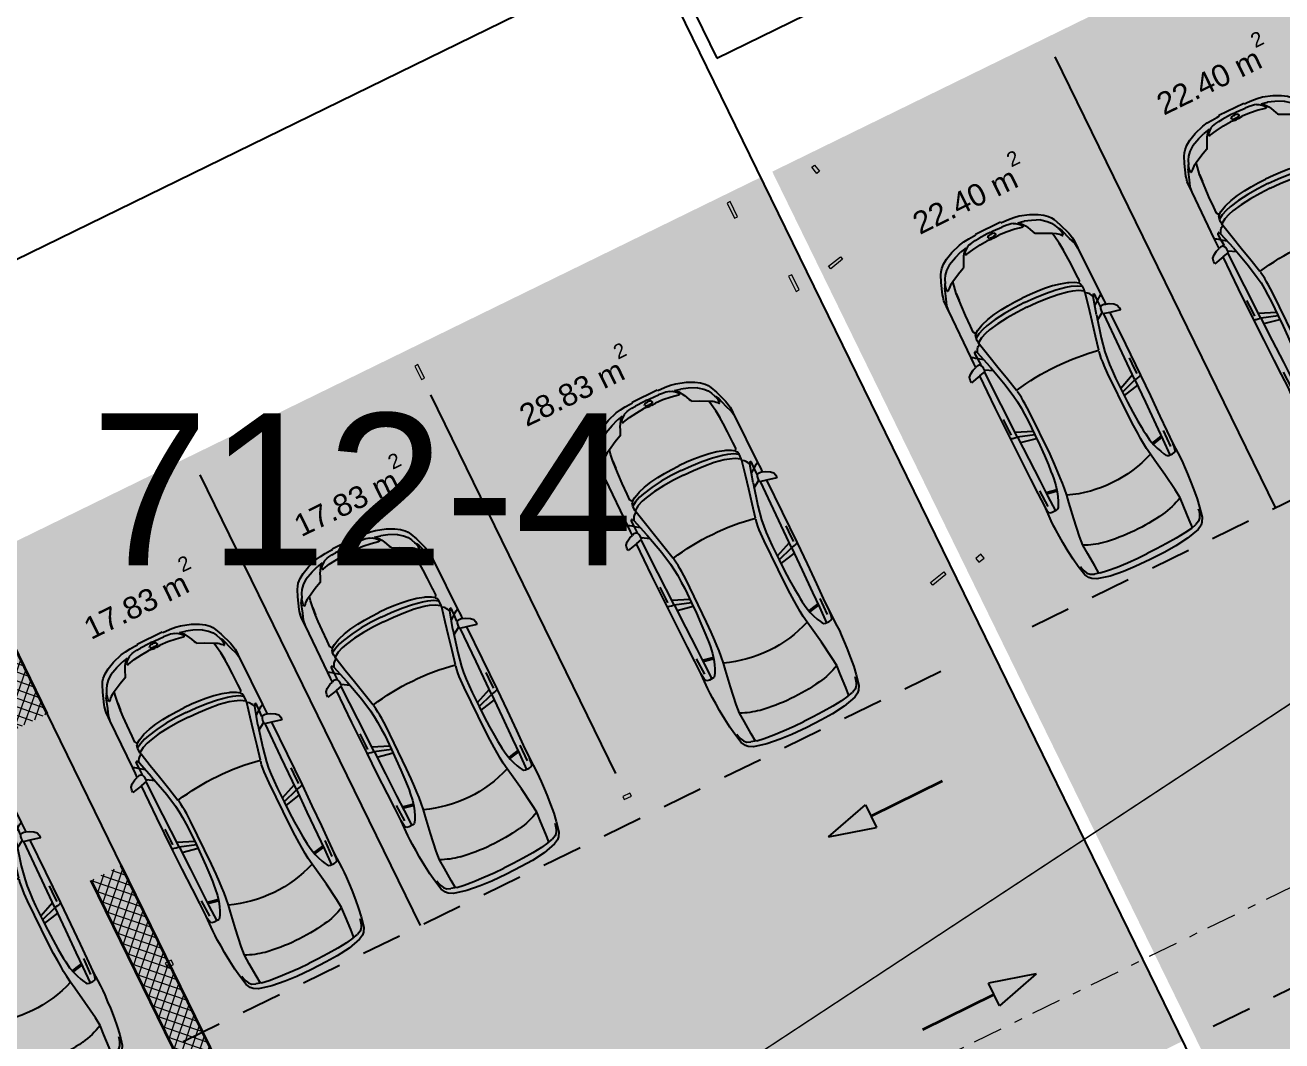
# Model space of a CAD drawing. Header units: metres. Extents: x 7511783 to 7512372, y 4692307 to 4692611.
# Drawn here: x 7511908.67 to 7511923.58, y 4692388.41 to 4692400.46 of the extents above; entities that cross this region are included whole.
import ezdxf

# ---------------------------------------------------------------- set-up
doc = ezdxf.new("R2010")
doc.units = ezdxf.units.M
doc.linetypes.add('Dot & Dashed', pattern=[670.2777624130249, 352.777767181396, -176.388883590699, 0, -141.11111164093])
doc.linetypes.add('Long Dashed', pattern=[793.7499761581423, 476.2499928474427, -317.4999833106997])
for name, color, linetype, lineweight, true_color in [('A - Fill Zone_Pen_No__102', 7, 'Continuous', 0, 0xcccccc), ('A - Fill Zone_Pen_No__156', 7, 'Continuous', 0, 0x54689e), ('A - Fill Zone_Pen_No__176', 7, 'Continuous', 0, 0x93a0c6), ('A -Polyline_Pen_No__48', 7, 'Continuous', 0, 0xa80f02), ('A -Polyline_Pen_No__8', 7, 'Continuous', 0, 0xa80f02), ('Marker - Section_Pen_No__85', 7, 'Continuous', 0, 0x80c2ff)]:
    doc.layers.add(name, color=color, linetype=linetype, lineweight=lineweight, true_color=true_color)
for name, color, linetype, lineweight in [('A - Muret', 7, 'Continuous', 0), ('A - Muret_Pen_No__101', 252, 'Continuous', 0), ('A - Muret_Pen_No__7', 7, 'Continuous', 0), ('A - Pllaka Themel', 7, 'Continuous', 0), ('A - Pllaka Themel_Pen_No__42', 8, 'Continuous', 0), ('A - Shtyllat', 7, 'Continuous', 0), ('A - Shtyllat_Pen_No__1', 7, 'Continuous', 0), ('A -Polyline', 7, 'Continuous', 0), ('A -Polyline_Pen_No__42', 8, 'Continuous', 0), ('A1 - Bodrumi -1', 7, 'Continuous', 0), ('A1 - Bodrumi -1_Pen_No__42', 8, 'Continuous', 0), ('bodrum 1 garazhat projekt', 7, 'Continuous', 0), ('garazhat-netw-amiri - b1', 20, 'Continuous', 0), ('Interior - Furniture _Pen_No__42', 8, 'Continuous', 0), ('Marker - Section', 7, 'Continuous', 0), ('nr parcelat-mungese', 157, 'Continuous', 0), ('vijat rregullim', 1, 'Continuous', 0)]:
    doc.layers.add(name, color=color, linetype=linetype, lineweight=lineweight)
doc.styles.add('GENERATED_STYLE_1', font='arial.ttf')
doc.styles.get("Standard").update_dxf_attribs({"font": 'arial.ttf'})
pattern_1 = [(44.99999999999999, (0, 0), (-68.94290863686237, 68.94290863686243), []), (135.0000000000002, (0, 0), (68.94290863686219, 68.94290863686261), [])]

# ---------------------------------------------------------------- blocks, each defined once
blk = doc.blocks.new('Slab_2', base_point=(27550, -20500.83535421408))
at = {"layer": 'A - Pllaka Themel_Pen_No__42', "color": 8, "linetype": 'Continuous', "lineweight": 25, "flags": 128}
blk.add_lwpolyline([(27550, -20500.83535421408), (52100, -20500.83535421408), (52100, 1500), (27550, 1500)], close=True, dxfattribs=at)
blk = doc.blocks.new('Slab_3', base_point=(4149.921746233385, -24950.38363985771))
at = {"layer": 'A1 - Bodrumi -1_Pen_No__42', "color": 8, "linetype": 'Continuous', "lineweight": 25, "flags": 128}
blk.add_lwpolyline([(4149.921746233385, -24950.38363985771), (27399.97811508918, -24950.70291485785), (27400.03921614596, -20501.23767778769), (4149.982847290156, -20500.91840278755)], close=True, dxfattribs=at)
blk = doc.blocks.new('Wall_27', base_point=(52100, -19000.83534970144))
at = {"layer": 'A - Muret_Pen_No__101', "linetype": 'Continuous', "lineweight": 13}
h = blk.add_hatch(dxfattribs=at)
h.set_pattern_fill('CONCRETE_BLOCK', color=252, style=0, pattern_type=2)
h.set_pattern_definition(pattern_1)
h.paths.add_polyline_path([(52099.99996847017, -2199.999996920194), (51700, -2199.999996920194), (51700, -4200.000089623234), (52099.99996847017, -4200.000089623234)])
h = blk.add_hatch(dxfattribs=at)
h.set_pattern_fill('CONCRETE_BLOCK', color=252, style=0, pattern_type=2)
h.set_pattern_definition(pattern_1)
h.paths.add_polyline_path([(51699.99998863975, -6199.999931974078), (51699.99998863975, -11400.83970832889), (52099.99999132484, -11400.83970832889), (52099.99999132484, -6199.999931974078)])
h = blk.add_hatch(dxfattribs=at)
h.set_pattern_fill('CONCRETE_BLOCK', color=252, style=0, pattern_type=2)
h.set_pattern_definition(pattern_1)
h.paths.add_polyline_path([(51699.99998863975, -16800.83532156015), (52099.99999132484, -16800.83532156015), (52099.99999132484, -13400.83972175432), (51699.99998863975, -13400.83972175432)])
at = {"layer": 'A - Muret_Pen_No__7', "color": 7, "linetype": 'Continuous', "lineweight": 35, "flags": 128}
for points in [[(51700, -2199.999924136741), (51700, -4199.999896478693)], [(52100, -4200.000097078472), (52100, -2199.999996920194)], [(51700, -6199.999868820642), (51700, -11400.83975770813)], [(52100, -11400.83955588342), (52100, -6199.999914101971)], [(51700, -13400.83973005007), (51700, -16800.83546394814)], [(52100, -16800.83535278125), (52100, -13400.8396560417)]]:
    blk.add_lwpolyline(points, dxfattribs=at)
blk = doc.blocks.new('Column_43', base_point=(4745.000000000002, 13829.91603487401))
at = {"layer": 'A - Shtyllat_Pen_No__1', "color": 7, "linetype": 'Continuous', "lineweight": 13, "flags": 128}
blk.add_lwpolyline([(4705.000000000002, 13859.91603487401), (4705.000000000002, 13799.91603487401), (4785.000000000002, 13799.91603487401), (4785.000000000002, 13859.91603487401)], close=True, dxfattribs=at)
blk = doc.blocks.new('Column_45', base_point=(5190.000000000002, 14870))
at = {"layer": 'A - Shtyllat_Pen_No__1', "color": 7, "linetype": 'Continuous', "lineweight": 13, "flags": 128}
blk.add_lwpolyline([(5170.000000000002, 14780), (5210.000000000002, 14780), (5210.000000000002, 14960), (5170.000000000002, 14960)], close=True, dxfattribs=at)
blk = doc.blocks.new('Column_46', base_point=(5162.500000000002, 14980))
at = {"layer": 'A - Shtyllat_Pen_No__1', "color": 7, "linetype": 'Continuous', "lineweight": 13, "flags": 128}
blk.add_lwpolyline([(5115.000000000001, 15000), (5115.000000000001, 14960), (5210.000000000002, 14960), (5210.000000000002, 15000)], close=True, dxfattribs=at)
blk = doc.blocks.new('Column_49', base_point=(5190.000000000002, 13759.91603487401))
at = {"layer": 'A - Shtyllat_Pen_No__1', "color": 7, "linetype": 'Continuous', "lineweight": 13, "flags": 128}
blk.add_lwpolyline([(5170.000000000002, 13659.91603487401), (5210.000000000002, 13659.91603487401), (5210.000000000002, 13859.91603487401), (5170.000000000002, 13859.91603487401)], close=True, dxfattribs=at)
blk = doc.blocks.new('Column_50', base_point=(5190.000000000002, 14480))
at = {"layer": 'A - Shtyllat_Pen_No__1', "color": 7, "linetype": 'Continuous', "lineweight": 13, "flags": 128}
blk.add_lwpolyline([(5170.000000000002, 14380), (5210.000000000002, 14380), (5210.000000000002, 14580), (5170.000000000002, 14580)], close=True, dxfattribs=at)
blk = doc.blocks.new('Column_54', base_point=(5953.471146058903, 11758.79922650991))
at = {"layer": 'A - Shtyllat_Pen_No__1', "color": 7, "linetype": 'Continuous', "lineweight": 13, "flags": 128}
blk.add_lwpolyline([(6046.666082927111, 11800.20820792857), (6055.423772944425, 11761.17869517782), (5860.276209190696, 11717.39024509125), (5851.518519173382, 11756.419757842)], close=True, dxfattribs=at)
blk = doc.blocks.new('Column_55', base_point=(7451.228697868777, 12094.87558092435))
at = {"layer": 'A - Shtyllat_Pen_No__1', "color": 7, "linetype": 'Continuous', "lineweight": 13, "flags": 128}
blk.add_lwpolyline([(7534.666256549298, 12134.09513983868), (7543.423946566612, 12095.06562708793), (7367.791139188256, 12055.65602201002), (7359.033449170941, 12094.68553476077)], close=True, dxfattribs=at)
blk = doc.blocks.new('Column_56', base_point=(7504.751743278361, 12176.06384122153))
at = {"layer": 'A - Shtyllat_Pen_No__1', "color": 7, "linetype": 'Continuous', "lineweight": 13, "flags": 128}
blk.add_lwpolyline([(7474.837230007426, 12218.03254260438), (7513.866742758172, 12226.7902326217), (7534.666256549295, 12134.09513983868), (7495.636743798549, 12125.33744982136)], close=True, dxfattribs=at)
blk = doc.blocks.new('Column_57', base_point=(6848.605153170782, 12405.47156186362))
at = {"layer": 'A - Shtyllat_Pen_No__1', "color": 7, "linetype": 'Continuous', "lineweight": 13, "flags": 128}
blk.add_lwpolyline([(6894.202933434513, 12384.95711731788), (6881.06639840854, 12443.501386444), (6803.007372907049, 12425.98600640936), (6816.143907933022, 12367.44173728325)], close=True, dxfattribs=at)
blk = doc.blocks.new('Car 05 22')
at = {"layer": 'Interior - Furniture _Pen_No__42', "color": 8, "linetype": 'Continuous', "lineweight": 25}
for p, q in [((1961.117547741, 983.2211582230001), (1928.938242309, 983.2211582230001)), ((1928.938242309, 983.2211582230001), (1957.843908175, 858.0544967500001)), ((1996.903176747, 974.9060932166), (1961.117547741, 983.2211582230001)), ((2026.89661068, 945.007687052), (1996.903176747, 974.9060932166)), ((2054.5732194, 897.577022836), (2026.89661068, 945.007687052)), ((2067.91700908, 857.6794056350002), (2054.5732194, 897.577022836)), ((-757.6903274910002, 747.022066986), (-784.8200333720001, 721.8124613509999)), ((-706.3378894982, 775.7872218095), (-757.6903274910002, 747.022066986)), ((-585.227090103, 801.027979058), (-706.3378894982, 775.7872218095)), ((-664.8727541800001, 760.961322365), (-701.0941271610001, 743.2591195180001)), ((-626.571782751, 772.4860242179999), (-664.8727541800001, 760.961322365)), ((-594.8871138119998, 778.489558035), (-626.571782751, 772.4860242179999)), ((-483.1389679684001, 817.2581826864), (-585.227090103, 801.027979058)), ((-372.3345973750002, 830.2299334650002), (-483.1389679684001, 817.2581826864)), ((-251.752794228, 841.0437339470001), (-372.3345973750002, 830.2299334650002)), ((-168.2198443133, 844.6061713611999), (-251.752794228, 841.0437339470001)), ((-78.35772569479998, 850.6357850930001), (-168.2198443133, 844.6061713611999)), ((-24.036324899, 852.2918850640001), (-78.35772569479998, 850.6357850930001)), ((40.3182760438, 852.333685063), (-24.036324899, 852.2918850640001)), ((230.8030912739, 845.5192631063), (40.3182760438, 852.333685063)), ((124.560977278, 791.396786131), (129.0398444, 820.468777931)), ((125.693926866, 743.8968737240001), (124.560977278, 791.396786131)), ((327.3887276080001, 761.9208956260001), (125.394377448, 756.455747737)), ((129.0398444, 820.468777931), (138.8862428820001, 832.3883788069999)), ((138.8862428820001, 832.3883788069999), (165.168377873, 840.2758852750001)), ((165.168377873, 840.2758852750001), (194.733578306, 844.324685204)), ((194.733578306, 844.324685204), (230.803091274, 845.519263106)), ((210.873013229, 809.231738788), (418.0703055720001, 816.1926024380002)), ((400.0158099590001, 847.5968063790001), (230.8030912739, 845.5192631063)), ((521.950780327, 764.672895972), (327.3887276080001, 761.9208956260001)), ((355.2943663540001, 762.315609428), (339.1227247570001, 683.1192857359999)), ((373.4006373970001, 762.571715197), (357.2289958010001, 683.375391506)), ((590.7241636140001, 851.6786068920002), (400.0158099590001, 847.5968063790001)), ((813.6270094460001, 769.327996556), (521.950780327, 764.672895972)), ((856.5325990199999, 856.1697074550001), (590.7241636140001, 851.6786068920002)), ((1108.59023357, 773.98329714), (813.6270094460001, 769.327996556)), ((1129.8609284, 858.5331077519999), (856.5325990199999, 856.1697074550001)), ((1036.25651944, 772.8416796290002), (996.5002997029999, 578.7916468290002)), ((1041.96657906, 578.0240872360001), (1107.56627095, 773.967136299)), ((1173.32542975, 774.8950612010001), (1090.33970038, 577.8925306800002)), ((1115.14443198, 808.9482015290001), (1108.59023357, 773.98329714)), ((1108.59023357, 773.98329714), (1537.61805657, 780.0259473990001)), ((1119.51383092, 833.267204581), (1115.14443198, 808.9482015290001)), ((1120.16623076, 836.3248049650001), (1119.51383092, 833.267204581)), ((1120.69723063, 838.160005195), (1120.16623076, 836.3248049650001)), ((1129.8609284, 858.5331077519999), (1120.69723063, 838.160005195)), ((1536.1071561, 860.3802508980001), (1129.8609284, 858.5331077519999)), ((1162.63563846, 830.4777734580001), (1220.13025657, 829.0713745190002)), ((1220.13025657, 829.0713745190002), (1369.65750367, 831.4890726950001)), ((1957.843908175, 858.0544967500001), (1536.1071561, 860.3802508980001)), ((1537.61805657, 780.0256115210001), (1974.99295641, 786.0764425990001)), ((1939.15395607, 686.22492547), (1995.917261, 777.427813481)), ((1957.84390817, 858.0544967500001), (1977.22141076, 777.427813481)), ((1977.22141076, 777.427813481), (2019.59119012, 777.427813481)), ((2000.39650233, 701.5917706940002), (2213.53100788, 762.9814866290001)), ((2019.59119012, 777.427813481), (2044.48611622, 783.069509224)), ((2044.48611622, 783.069509224), (2063.35562216, 792.2740022800001)), ((2063.35562216, 792.2740022800001), (2070.42572439, 799.8521965630001)), ((2068.68333559, 787.696981005), (2065.39356605, 794.4584027669999)), ((2119.91703998, 857.4374531180001), (2067.91700908, 857.6794056350002)), ((2075.28112592, 835.6608695470001), (2067.91700908, 857.6794056350002)), ((2068.68333559, 787.696981005), (2148.02030692, 790.4828861469999)), ((2070.42572439, 799.8521965630001), (2075.2191259, 809.398389361)), ((2075.2191259, 809.398389361), (2075.28112592, 835.6608695470001)), ((2106.51930118, 732.1586113790001), (2148.02030692, 790.4828861469999)), ((2193.165590015, 856.4504063259001), (2119.91703998, 857.4374531180001)), ((2148.02030692, 790.4828861469999), (2166.81146925, 813.8145374840001)), ((2148.02030692, 790.4828861469999), (2205.61920777, 792.204186117)), ((2166.81146925, 813.8145374840001), (2182.27381684, 834.0818412380002)), ((2182.27381684, 834.0818412380002), (2193.16559002, 856.4504063260001)), ((2808.01466132, 852.5547640039999), (2193.165590015, 856.4504063259001)), ((2205.61920777, 792.204186117), (2227.21980808, 791.0038861380001)), ((2226.59190807, 769.8777067159999), (2213.53100788, 762.9814866290001)), ((2213.53100788, 762.9814866290001), (2238.34670825, 752.240186817)), ((2234.36910819, 773.9630864369999), (2226.59190807, 769.8828865080001)), ((2227.21980808, 791.0038861380001), (2232.61990816, 790.0299861550001)), ((2232.61990816, 790.0299861550001), (2237.93539134, 787.287122525)), ((2238.46067648, 776.864360243), (2234.36910819, 773.9630864369999)), ((2240.81890828, 784.0391862600001), (2237.93539134, 787.287122525)), ((2238.34670825, 752.240186817), (2258.53170854, 739.7174870370001)), ((2238.46067648, 776.864360243), (2240.85090828, 780.520986322)), ((2240.85090828, 780.520986322), (2240.81890828, 784.0391862600001)), ((2855.7113639, 852.6327640009999), (2808.01466132, 852.5547640039999)), ((2808.01466132, 852.5547640039999), (2876.86636504, 843.3172643940001)), ((2891.44016583, 852.528764005), (2855.7113639, 852.6327640009999)), ((2876.86636504, 843.3172643940001), (2954.16376923, 813.731165643)), ((2922.51356751, 852.0343640259999), (2891.44016583, 852.528764005)), ((2904.11849592, 832.8863289209999), (2905.06820589, 832.837990116)), ((2945.17226874, 849.4061641369999), (2922.51356751, 852.0343640259999)), ((2989.61447115, 839.6482645490003), (2945.17226874, 849.4061641369999)), ((2954.16376923, 813.731165643), (3075.78877375, 774.6896785450001)), ((3013.55027244, 833.064864827), (2989.61447115, 839.6482645490003)), ((3154.26138006, 782.5577669589999), (3013.55027244, 833.064864827)), ((3022.47491973, 758.305686711), (3023.66221975, 762.4851866380001)), ((3024.49924208, 753.7186598590001), (3022.47491973, 758.305686711)), ((3023.66221975, 762.4851866380001), (3034.64521991, 765.0503865930001)), ((3037.91041996, 743.452886971), (3024.49924208, 753.7186598590001)), ((3034.64521991, 765.0503865930001), (3046.93432009, 763.817386614)), ((3046.93432009, 763.817386614), (3060.9451203, 762.9292866300001)), ((3060.9451203, 762.9292866300001), (3089.85712072, 757.3861867269999)), ((3100.48402088, 763.1120866269999), (3075.78877375, 774.6896785450001)), ((3089.85712072, 757.3861867269999), (3108.43932099, 751.4304868319999)), ((3114.13862108, 753.311186799), (3100.48402088, 763.1120866269999)), ((3108.43932099, 751.4304868319999), (3122.8656212, 746.435986919)), ((3122.8656212, 746.435986919), (3114.13862108, 753.311186799)), ((3170.0706946, 726.5554905960001), (3122.8656212, 746.435986919)), ((3235.883818752, 747.6101556219), (3154.26138006, 782.5577669589999)), ((3269.07948628, 728.3294692490001), (3235.883818752, 747.6101556219)), ((-815.0478655078001, 667.7598955197003), (-855.0523550635, 511.0116477078998)), ((-784.8200333720001, 721.8124613509999), (-815.0478655078001, 667.7598955197003)), ((-768.27197925, 602.2788720830002), (-782.764796709, 510.0106247469999)), ((-768.27197925, 602.2788720830002), (-750.5770825730001, 669.7773949330001)), ((-764.3441764490001, 617.261773195), (-665.7281459970001, 623.9546285630003)), ((-729.425104913, 716.3992494200002), (-750.5770825730001, 669.7773949330001)), ((-701.0941271610001, 743.2591195180001), (-729.425104913, 716.3992494200002)), ((-665.7281459970001, 623.9546285630003), (-500.877431885, 634.180288886)), ((-500.877431885, 634.180288886), (-383.0238853850001, 641.9613403830001)), ((-383.0238853850001, 641.9613403830001), (-274.2208861730001, 631.3184000780001)), ((-274.2208861730001, 631.3184000780001), (-56.40485420300001, 600.536895199)), ((-56.40485420300001, 600.536895199), (145.941775497, 566.5900898169999)), ((132.4291391170001, 722.8048827370001), (125.693926866, 743.8968737240001)), ((146.670770152, 710.6062742990001), (132.4291391170001, 722.8048827370001)), ((171.252864179, 696.6287725440002), (146.670770152, 710.6062742990001)), ((212.566754139, 676.5412700230003), (171.252864179, 696.6287725440002)), ((266.3151410770001, 654.566867265), (212.566754139, 676.5412700230003)), ((319.490328155, 636.426864989), (266.3151410770001, 654.566867265)), ((392.7088835140001, 617.8124267930001), (319.490328155, 636.426864989)), ((339.1227247570001, 683.1192857359999), (329.5580559370001, 633.867334886)), ((357.2289958010001, 683.375391506), (346.76505809, 629.492778784)), ((474.8166917820001, 607.105387857), (392.7088835140001, 617.8124267930001)), ((521.3449804749999, 601.6186871690002), (474.8166917820001, 607.105387857)), ((569.993568652, 596.838186569), (521.3449804749999, 601.6186871690002)), ((652.59274858, 590.9845858339999), (569.993568652, 596.838186569)), ((1562.00595611, 600.5964783840001), (1483.8761315, 590.1361862749999)), ((1730.35620914, 633.8338533080002), (1562.00595611, 600.5964783840001)), ((2000.39650233, 701.5917706940002), (1730.35620914, 633.8338533080002)), ((1779.61280153, 581.7538898049999), (1952.84760406, 621.338789111)), ((1952.84760406, 621.338789111), (2122.04550654, 659.9572884350001)), ((2122.04550654, 659.9572884350001), (2293.79610906, 697.650987774)), ((2258.53170854, 739.7174870370001), (2269.0398087, 731.086787188)), ((2269.0398087, 731.086787188), (2278.83550884, 721.9650873480001)), ((2278.83550884, 721.9650873480001), (2293.79610906, 697.650987774)), ((2293.79610906, 697.650987774), (2317.1870094, 700.7385877199999)), ((2293.79610906, 697.6386630720001), (2293.79610906, 697.650987774)), ((2317.1870094, 700.7385877199999), (2345.74280982, 702.7498876850002)), ((2355.13419975, 639.912801441), (2317.1870094, 700.7385877199999)), ((2345.74280982, 702.7498876850002), (2378.92931031, 702.0184876970001)), ((2379.77420337, 575.387091212), (2355.13301598, 639.9159014410001)), ((2410.10490185, 649.1086815510001), (2378.92931031, 702.0184876970001)), ((2378.92931031, 702.0184876970001), (2410.57231077, 694.202887834)), ((2436.02871163, 583.2244924540001), (2410.10490185, 649.1086815510001)), ((2410.57231077, 694.202887834), (2410.58631694, 694.1782473540002)), ((2428.73881104, 681.706188053), (2410.57231077, 694.202887834)), ((2428.73881104, 681.706188053), (2457.25830016, 700.0355353230001)), ((2428.77597173, 681.7007453250001), (2428.73881104, 681.706188053)), ((2428.77597173, 681.7007453250001), (2456.66545813, 639.8418234830003)), ((2456.66545813, 639.8418234830003), (2487.23639187, 574.2621729599999)), ((2457.25830016, 700.0355353230001), (2535.4819126, 697.9905877680001)), ((2535.4226126, 697.9916562040003), (2673.21491462, 695.5089878119999)), ((2535.46586986, 697.9894090810001), (2535.4819126, 697.988971943)), ((2673.21491462, 695.5089878119999), (2787.200816290001, 691.4809878819999)), ((2787.200816290001, 691.4809878819999), (2868.41581748, 687.223087957)), ((2868.39588233, 687.2248867100001), (2959.72331881, 678.984388101)), ((2959.72331881, 678.984388101), (2868.41581748, 687.1969879569999)), ((2959.72331881, 678.984388101), (3047.2313201, 666.2002883250001)), ((3050.61522015, 730.6688871950001), (3037.91041996, 743.452886971)), ((3047.20992906, 666.2041971140002), (3100.00912087, 656.556188494)), ((3064.50712035, 714.6457874760001), (3050.61522015, 730.6688871950001)), ((3076.97452053, 697.807687771), (3064.50712035, 714.6457874760001)), ((3100.00912087, 656.556188494), (3076.97452053, 697.807687771)), ((3152.92075342, 553.873393456), (3100.00912087, 656.556188494)), ((3211.69204952, 701.0151137130001), (3170.0706946, 726.5554905960001)), ((3254.25934432, 663.1775183300001), (3211.69204952, 701.0151137130001)), ((3301.86726379, 602.8090087200001), (3254.25934432, 663.1775183300001)), ((3298.56678787, 705.6390702070001), (3269.07948628, 728.3294692490001)), ((3337.33388997, 663.380671991), (3298.56678787, 705.6390702070001)), ((3301.86726379, 602.8090087200001), (3346.01551313, 501.42179807)), ((3374.49419199, 603.583974516), (3337.33388997, 663.380671991)), ((3418.40079436, 512.743978351), (3374.49419199, 603.583974516)), ((-855.0523550635, 511.0116477078998), (-874.6778528530002, 344.9579771100001)), ((-782.7621654889999, 510.0273763590001), (-794.5333543099999, 390.6265818930001)), ((145.941775497, 566.5900898169999), (233.261172115, 552.312592089)), ((233.261172115, 552.312592089), (315.3092800730001, 541.359190513)), ((315.2936019620001, 541.3606176840001), (384.2945810830001, 535.0794906230002)), ((384.2815104790001, 535.0803623180001), (454.174320738, 530.4191213629999)), ((454.170282107, 530.4193907049998), (526.242583163, 526.2868907769998)), ((526.2331313149999, 526.287307384), (627.7018846490002, 521.814890855)), ((627.6985462070002, 521.8149872519999), (756.75876515, 518.0884218199999)), ((772.8388193580001, 584.9903850819999), (652.59274858, 590.9845858339999)), ((756.75876515, 518.0884218199999), (1322.62824821, 518.052230308)), ((907.266686691, 580.298084493), (772.8388193580001, 584.9903850819999)), ((1041.96657906, 578.0240872360001), (907.266686691, 580.298084493)), ((1227.79815085, 577.518695794), (1041.96657906, 578.0240872360001)), ((1316.09897866, 580.475793563), (1227.79815085, 577.518695794)), ((1403.02450604, 584.4121905939999), (1316.09897866, 580.475793563)), ((1322.62824821, 518.052230308), (1420.49779626, 521.6528908580001)), ((1483.8761315, 590.1361862749999), (1403.02450604, 584.4121905939999)), ((1420.49066257, 521.652523245), (1466.64156934, 524.030772681)), ((1466.62639694, 524.029990817), (1510.87647584, 527.594696836)), ((1510.85529759, 527.5929907539999), (1554.25309822, 533.0576906580002)), ((1554.25309822, 533.0576906580002), (1596.82961355, 540.969674969)), ((1597.28918852, 541.1774857889999), (1596.65116701, 540.8889849259999)), ((1610.72419049, 544.0665862469999), (1779.61280153, 581.7538898049999)), ((2397.33410595, 514.2584815219999), (2379.77250853, 575.3929912130001)), ((2419.31580918, 395.73626267), (2397.33316008, 514.2635815229999)), ((2453.63941421, 521.616582688), (2436.02871163, 583.2244924540001)), ((2477.61661773, 401.0764635800001), (2453.63941421, 521.616582688)), ((2487.23639187, 574.2621729599999), (2491.79934275, 562.0052962960002)), ((2491.79994982, 562.0052962960002), (2517.90263133, 477.034766618)), ((2517.90263133, 477.034766618), (2537.54372273, 384.081034151)), ((3189.62073735, 475.569766106), (3152.92075342, 553.873393456)), ((3199.39883308, 466.7584630290001), (3189.62073735, 475.569766106)), ((3220.69886845, 454.3885401880001), (3199.39883308, 466.7584630290001)), ((3256.10680826, 439.241753418), (3220.67662376, 454.401458713)), ((3346.01551313, 501.42179807), (3374.29746586, 419.557472908)), ((3457.47689648, 393.098483403), (3418.40079436, 512.743978351)), ((-874.6778528530002, 344.9579771100001), (-882.9440546450002, 194.680643518)), ((-794.5333543099999, 390.6265818930001), (-802.432846809, 258.715288008)), ((2433.73206705, 266.091642182), (2419.31580918, 395.73626267)), ((2493.88922012, 269.050242651), (2477.61661773, 401.0764635800001)), ((2537.54372273, 384.081034151), (2551.45611664, 285.6281997640001)), ((3288.39019413, 425.101248479), (3256.10680826, 439.241753418)), ((3319.36158057, 408.4128426500001), (3288.39019413, 425.101248479)), ((3353.46269085, 384.251283776), (3319.36158057, 408.4128426500001)), ((3321.23357975, 370.497229407), (3320.99727986, 362.132926485)), ((3320.99727986, 362.132926485), (3338.31527228, 276.8564967000001)), ((3324.65427826, 377.297531782), (3321.23357975, 370.497229407)), ((3328.30797666, 379.591332583), (3324.65427826, 377.297531782)), ((3338.46837221, 379.452332535), (3328.30797666, 379.591332583)), ((3363.6407612, 357.8117249760001), (3338.46837221, 379.452332535)), ((3377.18239213, 359.973484801), (3353.46269085, 384.251283776)), ((3396.66521323, 315.8049103040001), (3363.6407612, 357.8117249760001)), ((3391.09039087, 344.247647689), (3374.29746586, 419.557472908)), ((3391.09039087, 344.247647689), (3377.18239213, 359.973484801)), ((3408.0703938, 289.3779877820002), (3396.66521323, 315.8049103040001)), ((3468.34279707, 330.9338860280001), (3457.47689648, 393.098483403)), ((3474.4914974, 263.721088865), (3468.34279707, 330.9338860280001)), ((-882.9440546450002, 194.680643518), (-885.376707689, 0)), ((-802.432846809, 258.715288008), (-806.813142649, 124.936494209)), ((2441.61713002, 131.955220918), (2433.73181129, 266.093942182)), ((2503.10292147, 133.173421111), (2493.88922012, 269.050242651)), ((2551.45611664, 285.6281997640001), (2559.71041303, 193.693567653)), ((2559.71041303, 193.693567653), (2564.38081099, 101.185635342)), ((3338.31527228, 276.8564967000001), (3351.88296634, 172.661960307)), ((3351.88296634, 172.661960307), (3358.34376351, 75.87012649980001)), ((3408.0703938, 289.3779877820002), (3413.77629411, 267.259988716)), ((3413.77548775, 267.2641933500001), (3418.45445829, 242.866384828)), ((3418.45219437, 242.878189745), (3424.04489467, 200.723791525)), ((3424.04489467, 200.723791525), (3427.72848251, 152.023715234)), ((3432.36383112, 39.98011396419999), (3427.72848251, 152.023715234)), ((3478.33319761, 199.9171915590001), (3474.4914974, 263.721088865)), ((3479.35651311, 164.9481933352), (3478.33319761, 199.9171915590001)), ((3489.51959821, 164.9481933352), (3479.35651311, 164.9481933352)), ((3489.51959821, -164.9481933352), (3489.51959821, 164.9481933352)), ((-885.376707689, 0), (-882.9440546450002, -194.680643518)), ((-806.813142649, 124.936494209), (-808.0470753050001, 0)), ((-806.813142649, -124.936494209), (-808.0470753050001, 1.476718538480001e-13)), ((2444.0197128, -0.02730000432770001), (2441.61701245, 131.957220918)), ((2444.0197128, 0.02730000432710001), (2441.61701245, -131.957220918)), ((2506.01959488, -3.859767548100002e-13), (2503.10292147, 133.173421111)), ((2564.38081099, 101.185635342), (2566.01761027, -0.006100002130650002)), ((2564.38081099, -101.185635342), (2566.01761027, 0.006100002129970001)), ((3353.95786543, 27.8932505984), (3358.34376351, 75.87012649980001)), ((3353.95786543, 27.8932505984), (3353.95786543, -0.7649002671629999)), ((3353.95786543, -27.8932505984), (3353.95786543, 0.7649002671619999)), ((3370.89075802, 11.7411041009), (3370.32315827, -0.7649002671629999)), ((3370.89075802, -11.7411041009), (3370.32315827, 0.7649002671619999)), ((3372.49235732, 23.6550082622), (3370.89075802, 11.7411041009)), ((3376.26728506, 38.993950924), (3372.49235732, 23.6550082622)), ((3381.98685317, 46.5714162664), (3376.26728506, 38.993950924)), ((3386.21005132, 48.3522168884), (3381.98685317, 46.5714162664)), ((3386.21005132, 48.3522168884), (3394.28954778, 48.3522168884)), ((3398.51284593, 46.5714162664), (3394.28954778, 48.3522168884)), ((3404.23226311, 38.99375151340001), (3398.51284593, 46.5714162664)), ((3404.23226311, 38.99375151340001), (3408.00714178, 23.6550082622)), ((3408.00714178, 23.6550082622), (3409.76654101, 8.055102813469999)), ((3409.76654101, 8.055102813469999), (3409.76654101, -4.961309141290002e-13)), ((3431.76949509, 57.3729975776), (3431.76949509, 56.7710829698)), ((3432.04453126, -0.0109000038072), (3432.36383112, 39.98011396419999)), ((3432.04453126, 0.0109000038063), (3432.36383112, -39.98011396419999)), ((-802.432846809, -258.715288008), (-806.813142649, -124.936494209)), ((2441.61713002, -131.955220918), (2433.73181129, -266.093942182)), ((2503.10292147, -133.173421111), (2493.88922012, -269.050242651)), ((2506.01959488, -2.780368116010001e-13), (2503.10292147, -133.173421111)), ((2559.71041303, -193.693567653), (2564.38081099, -101.185635342)), ((3351.88296634, -172.661960307), (3358.34376351, -75.87012649980001)), ((3353.95786543, -27.8932505984), (3358.34376351, -75.87012649980001)), ((3372.49235732, -23.6550082622), (3370.89075802, -11.7411041009)), ((3376.26728506, -38.993950924), (3372.49235732, -23.6550082622)), ((3381.98685317, -46.5714162664), (3376.26728506, -38.993950924)), ((3386.21005132, -48.3522168884), (3381.98685317, -46.5714162664)), ((3386.21005132, -48.3522168884), (3394.28954778, -48.3522168884)), ((3398.51284593, -46.5714162664), (3394.28954778, -48.3522168884)), ((3404.23226311, -38.99375151340001), (3398.51284593, -46.5714162664)), ((3404.23226311, -38.99375151340001), (3408.00714178, -23.6550082622)), ((3408.00714178, -23.6550082622), (3409.76654101, -8.055102813469999)), ((3409.76654101, -8.055102813469999), (3409.76654101, -3.892295027780001e-13)), ((3432.36383112, -39.98011396419999), (3427.72848251, -152.023715234)), ((3431.76949509, -57.3729975776), (3431.76949509, -56.7710829698)), ((-882.9440546450002, -194.680643518), (-874.6778528530002, -344.9579771100001)), ((-794.5333543099999, -390.6265818930001), (-802.432846809, -258.715288008)), ((2433.73206705, -266.091642182), (2419.31580918, -395.73626267)), ((2493.88922012, -269.050242651), (2477.61661773, -401.0764635800001)), ((2537.54372273, -384.081034151), (2551.45611664, -285.6281997640001)), ((2551.45611664, -285.6281997640001), (2559.71041303, -193.693567653)), ((3320.99727986, -362.132926485), (3338.31527228, -276.8564967000001)), ((3338.31527228, -276.8564967000001), (3351.88296634, -172.661960307)), ((3408.0703938, -289.3779877820002), (3396.66521323, -315.8049103040001)), ((3408.0703938, -289.3779877820002), (3413.77629411, -267.259988716)), ((3413.77548775, -267.2641933500001), (3418.45445829, -242.866384828)), ((3418.45219437, -242.878189745), (3424.04489467, -200.723791525)), ((3424.04489467, -200.723791525), (3427.72848251, -152.023715234)), ((3468.34279707, -330.9338860280001), (3474.4914974, -263.721088865)), ((3474.4914974, -263.721088865), (3478.33319761, -199.9171915590001)), ((3478.33319761, -199.9171915590001), (3479.35651311, -164.9481933352)), ((3479.35651311, -164.9481933352), (3489.51959821, -164.9481933352)), ((-874.6778528530002, -344.9579771100001), (-855.0523550635, -511.0116477078998)), ((-782.7621654889999, -510.0273763590001), (-794.5333543099999, -390.6265818930001)), ((2419.31580918, -395.73626267), (2397.33316008, -514.2635815229999)), ((2477.61661773, -401.0764635800001), (2453.63941421, -521.616582688)), ((2517.90263133, -477.034766618), (2537.54372273, -384.081034151)), ((3256.10680826, -439.241753418), (3220.67662376, -454.401458713)), ((3288.39019413, -425.101248479), (3256.10680826, -439.241753418)), ((3319.36158057, -408.4128426500001), (3288.39019413, -425.101248479)), ((3353.46269085, -384.251283776), (3319.36158057, -408.4128426500001)), ((3321.23357975, -370.497229407), (3320.99727986, -362.132926485)), ((3324.65427826, -377.297531782), (3321.23357975, -370.497229407)), ((3328.30797666, -379.591332583), (3324.65427826, -377.297531782)), ((3338.46837221, -379.452332535), (3328.30797666, -379.591332583)), ((3363.6407612, -357.8117249760001), (3338.46837221, -379.452332535)), ((3346.01551313, -501.42179807), (3374.29746586, -419.557472908)), ((3377.18239213, -359.973484801), (3353.46269085, -384.251283776)), ((3396.66521323, -315.8049103040001), (3363.6407612, -357.8117249760001)), ((3391.09039087, -344.247647689), (3374.29746586, -419.557472908)), ((3391.09039087, -344.247647689), (3377.18239213, -359.973484801)), ((3418.40079436, -512.743978351), (3457.47689648, -393.098483403)), ((3457.47689648, -393.098483403), (3468.34279707, -330.9338860280001)), ((-855.0523550635, -511.0116477078998), (-815.0478655078001, -667.7598955197003)), ((-768.27197925, -602.2788720830002), (-782.764796709, -510.0106247469999)), ((-56.40485420300001, -600.536895199), (145.941775497, -566.5900898169999)), ((145.941775497, -566.5900898169999), (233.261172115, -552.312592089)), ((233.261172115, -552.312592089), (315.3092800730001, -541.359190513)), ((315.2936019620001, -541.3606176840001), (384.2945810830001, -535.0794906230002)), ((384.2815104790001, -535.0803623180001), (454.174320738, -530.4191213629999)), ((454.170282107, -530.4193907049998), (526.242583163, -526.2868907769998)), ((526.2331313149999, -526.287307384), (627.7018846490002, -521.814890855)), ((652.59274858, -590.9845858339999), (569.993568652, -596.838186569)), ((627.6985462070002, -521.8149872519999), (756.75876515, -518.0884218199999)), ((772.8388193580001, -584.9903850819999), (652.59274858, -590.9845858339999)), ((756.75876515, -518.0884218199999), (1322.62824821, -518.052230308)), ((907.266686691, -580.298084493), (772.8388193580001, -584.9903850819999)), ((1041.96657906, -578.0240872360001), (907.266686691, -580.298084493)), ((1036.25651944, -772.8416796290002), (996.5002997029999, -578.7916468290002)), ((1227.79815085, -577.518695794), (1041.96657906, -578.0240872360001)), ((1041.96657906, -578.0240872360001), (1107.56627095, -773.967136299)), ((1173.32542975, -774.8950612010001), (1090.33970038, -577.8925306800002)), ((1316.09897866, -580.475793563), (1227.79815085, -577.518695794)), ((1403.02450604, -584.4121905939999), (1316.09897866, -580.475793563)), ((1322.62824821, -518.052230308), (1420.49779626, -521.6528908580001)), ((1483.8761315, -590.1361862749999), (1403.02450604, -584.4121905939999)), ((1420.49066257, -521.652523245), (1466.64156934, -524.030772681)), ((1466.62639694, -524.029990817), (1510.87647584, -527.594696836)), ((1562.00595611, -600.5964783840001), (1483.8761315, -590.1361862749999)), ((1510.85529759, -527.5929907539999), (1554.25309822, -533.0576906580002)), ((1554.25309822, -533.0576906580002), (1596.82961355, -540.969674969)), ((1597.28918852, -541.1774857889999), (1596.65116701, -540.8889849259999)), ((1610.72419049, -544.0665862469999), (1779.61280153, -581.7538898049999)), ((1779.61280153, -581.7538898049999), (1952.84760406, -621.338789111)), ((2379.77420337, -575.387091212), (2355.13301598, -639.9159014410001)), ((2397.33410595, -514.2584815219999), (2379.77250853, -575.3929912130001)), ((2436.02871163, -583.2244924540001), (2410.10490185, -649.1086815510001)), ((2453.63941421, -521.616582688), (2436.02871163, -583.2244924540001)), ((2456.66545813, -639.8418234830003), (2487.23639187, -574.2621729599999)), ((2487.23639187, -574.2621729599999), (2491.79934275, -562.0052962960002)), ((2491.79994982, -562.0052962960002), (2517.90263133, -477.034766618)), ((3152.92075342, -553.873393456), (3100.00912087, -656.556188494)), ((3189.62073735, -475.569766106), (3152.92075342, -553.873393456)), ((3199.39883308, -466.7584630290001), (3189.62073735, -475.569766106)), ((3220.69886845, -454.3885401880001), (3199.39883308, -466.7584630290001)), ((3301.86726379, -602.8090087200001), (3346.01551313, -501.42179807)), ((3374.49419199, -603.583974516), (3418.40079436, -512.743978351)), ((-815.0478655078001, -667.7598955197003), (-784.8200333720001, -721.8124613509999)), ((-784.8200333720001, -721.8124613509999), (-757.6903274910002, -747.022066986)), ((-768.27197925, -602.2788720830002), (-750.5770825730001, -669.7773949330001)), ((-764.3441764490001, -617.261773195), (-665.7281459970001, -623.9546285630003)), ((-729.425104913, -716.3992494200002), (-750.5770825730001, -669.7773949330001)), ((-701.0941271610001, -743.2591195180001), (-729.425104913, -716.3992494200002)), ((-664.8727541800001, -760.961322365), (-701.0941271610001, -743.2591195180001)), ((-665.7281459970001, -623.9546285630003), (-500.877431885, -634.180288886)), ((-500.877431885, -634.180288886), (-383.0238853850001, -641.9613403830001)), ((-383.0238853850001, -641.9613403830001), (-274.2208861730001, -631.3184000780001)), ((-274.2208861730001, -631.3184000780001), (-56.40485420300001, -600.536895199)), ((125.693926866, -743.8968737240001), (124.560977278, -791.396786131)), ((132.4291391170001, -722.8048827370001), (125.693926866, -743.8968737240001)), ((146.670770152, -710.6062742990001), (132.4291391170001, -722.8048827370001)), ((171.252864179, -696.6287725440002), (146.670770152, -710.6062742990001)), ((212.566754139, -676.5412700230003), (171.252864179, -696.6287725440002)), ((266.3151410770001, -654.566867265), (212.566754139, -676.5412700230003)), ((319.490328155, -636.426864989), (266.3151410770001, -654.566867265)), ((392.7088835140001, -617.8124267930001), (319.490328155, -636.426864989)), ((339.1227247570001, -683.1192857359999), (329.5580559370001, -633.867334886)), ((355.2943663540001, -762.315609428), (339.1227247570001, -683.1192857359999)), ((357.2289958010001, -683.375391506), (346.76505809, -629.492778784)), ((373.4006373970001, -762.571715197), (357.2289958010001, -683.375391506)), ((474.8166917820001, -607.105387857), (392.7088835140001, -617.8124267930001)), ((521.3449804749999, -601.6186871690002), (474.8166917820001, -607.105387857)), ((569.993568652, -596.838186569), (521.3449804749999, -601.6186871690002)), ((1730.35620914, -633.8338533080002), (1562.00595611, -600.5964783840001)), ((2000.39650233, -701.5917706940002), (1730.35620914, -633.8338533080002)), ((1939.15395607, -686.22492547), (1995.917261, -777.427813481)), ((1952.84760406, -621.338789111), (2122.04550654, -659.9572884350001)), ((2000.39650233, -701.5917706940002), (2213.53100788, -762.9814866290001)), ((2106.51930118, -732.1586113790001), (2148.02030692, -790.4828861469999)), ((2122.04550654, -659.9572884350001), (2293.79610906, -697.650987774)), ((2238.34670825, -752.240186817), (2258.53170854, -739.7174870370001)), ((2258.53170854, -739.7174870370001), (2269.0398087, -731.086787188)), ((2269.0398087, -731.086787188), (2278.83550884, -721.9650873480001)), ((2278.83550884, -721.9650873480001), (2293.79610906, -697.650987774)), ((2293.79610906, -697.6386630720001), (2293.79610906, -697.650987774)), ((2293.79610906, -697.650987774), (2317.1870094, -700.7385877199999)), ((2355.13419975, -639.912801441), (2317.1870094, -700.7385877199999)), ((2317.1870094, -700.7385877199999), (2345.74280982, -702.7498876850002)), ((2345.74280982, -702.7498876850002), (2378.92931031, -702.0184876970001)), ((2410.10490185, -649.1086815510001), (2378.92931031, -702.0184876970001)), ((2378.92931031, -702.0184876970001), (2410.57231077, -694.202887834)), ((2428.73881104, -681.706188053), (2410.57231077, -694.202887834)), ((2410.57231077, -694.202887834), (2410.58631694, -694.1782473540002)), ((2428.77597173, -681.7007453250001), (2428.73881104, -681.706188053)), ((2428.73881104, -681.706188053), (2457.25830016, -700.0355353230001)), ((2428.77597173, -681.7007453250001), (2456.66545813, -639.8418234830003)), ((2457.25830016, -700.0355353230001), (2535.4819126, -697.9905877680001)), ((2535.4226126, -697.9916562040003), (2673.21491462, -695.5089878119999)), ((2535.46586986, -697.9894090810001), (2535.4819126, -697.988971943)), ((2673.21491462, -695.5089878119999), (2787.200816290001, -691.4809878819999)), ((2787.200816290001, -691.4809878819999), (2868.41581748, -687.223087957)), ((2868.39588233, -687.2248867100001), (2959.72331881, -678.984388101)), ((2959.72331881, -678.984388101), (2868.41581748, -687.1969879569999)), ((2959.72331881, -678.984388101), (3047.2313201, -666.2002883250001)), ((3037.91041996, -743.452886971), (3024.49924208, -753.7186598590001)), ((3050.61522015, -730.6688871950001), (3037.91041996, -743.452886971)), ((3047.20992906, -666.2041971140002), (3100.00912087, -656.556188494)), ((3064.50712035, -714.6457874760001), (3050.61522015, -730.6688871950001)), ((3076.97452053, -697.807687771), (3064.50712035, -714.6457874760001)), ((3100.00912087, -656.556188494), (3076.97452053, -697.807687771)), ((3170.0706946, -726.5554905960001), (3122.8656212, -746.435986919)), ((3211.69204952, -701.0151137130001), (3170.0706946, -726.5554905960001)), ((3254.25934432, -663.1775183300001), (3211.69204952, -701.0151137130001)), ((3235.883818752, -747.6101556219), (3269.07948628, -728.3294692490001)), ((3301.86726379, -602.8090087200001), (3254.25934432, -663.1775183300001)), ((3269.07948628, -728.3294692490001), (3298.56678787, -705.6390702070001)), ((3298.56678787, -705.6390702070001), (3337.33388997, -663.380671991)), ((3337.33388997, -663.380671991), (3374.49419199, -603.583974516)), ((-757.6903274910002, -747.022066986), (-706.3378894982, -775.7872218095)), ((-706.3378894982, -775.7872218095), (-585.227090103, -801.027979058)), ((-626.571782751, -772.4860242179999), (-664.8727541800001, -760.961322365)), ((-594.8871138119998, -778.489558035), (-626.571782751, -772.4860242179999)), ((-585.227090103, -801.027979058), (-483.149337101, -817.2569687829999)), ((-483.149337101, -817.2569687829999), (-372.3345973750002, -830.2299334650002)), ((-372.3345973750002, -830.2299334650002), (-251.752794228, -841.0437339470001)), ((-251.752794228, -841.0437339470001), (-168.2198443133, -844.6061713611999)), ((-168.2198443133, -844.6061713611999), (-78.35772569479998, -850.6357850930001)), ((-78.35772569479998, -850.6357850930001), (-24.036324899, -852.2918850640001)), ((-24.036324899, -852.2918850640001), (40.3182760438, -852.333685063)), ((40.3182760438, -852.333685063), (230.8030912739, -845.5192631063)), ((124.560977278, -791.396786131), (129.0398444, -820.468777931)), ((327.3887276080001, -761.9208956260001), (125.394377448, -756.455747737)), ((129.0398444, -820.468777931), (138.8862428820001, -832.3883788069999)), ((138.8862428820001, -832.3883788069999), (165.168377873, -840.2758852750001)), ((165.168377873, -840.2758852750001), (194.733578306, -844.324685204)), ((194.733578306, -844.324685204), (230.803091274, -845.519263106)), ((210.873013229, -809.231738788), (418.0703055720001, -816.1926024380002)), ((230.8030912739, -845.5192631063), (400.0158099590001, -847.5968063790001)), ((521.950780327, -764.672895972), (327.3887276080001, -761.9208956260001)), ((400.0158099590001, -847.5968063790001), (590.7241636140001, -851.6786068920002)), ((813.6270094460001, -769.327996556), (521.950780327, -764.672895972)), ((590.7241636140001, -851.6786068920002), (856.5325990199999, -856.1697074550001)), ((1108.59023357, -773.98329714), (813.6270094460001, -769.327996556)), ((856.5325990199999, -856.1697074550001), (1129.8609284, -858.5331077519999)), ((1108.59023357, -773.98329714), (1537.61805657, -780.0259473990001)), ((1115.14443198, -808.9482015290001), (1108.59023357, -773.98329714)), ((1119.51383092, -833.267204581), (1115.14443198, -808.9482015290001)), ((1120.16623076, -836.3248049650001), (1119.51383092, -833.267204581)), ((1120.69723063, -838.160005195), (1120.16623076, -836.3248049650001)), ((1129.8609284, -858.5331077519999), (1120.69723063, -838.160005195)), ((1129.8609284, -858.5331077519999), (1536.1071561, -860.3802508980001)), ((1162.63563846, -830.4777734580001), (1220.13025657, -829.0713745190002)), ((1220.13025657, -829.0713745190002), (1369.65750367, -831.4890726950001)), ((1536.1071561, -860.3802508980001), (1957.84390817, -858.0544967500001)), ((1537.61805657, -780.0256115210001), (1974.99295641, -786.0764425990001)), ((1957.84390817, -858.0544967500001), (1928.938242309, -983.2211582230001)), ((1957.84390817, -858.0544967500001), (1977.22141076, -777.427813481)), ((1977.22141076, -777.427813481), (2019.59119012, -777.427813481)), ((2019.59119012, -777.427813481), (2044.48611622, -783.069509224)), ((2044.48611622, -783.069509224), (2063.35562216, -792.2740022800001)), ((2054.5732194, -897.577022836), (2067.917009081, -857.6794056350002)), ((2063.35562216, -792.2740022800001), (2070.42572439, -799.8521965630001)), ((2068.68333559, -787.696981005), (2065.39356605, -794.4584027669999)), ((2075.28112592, -835.6608695470001), (2067.91700908, -857.6794056350002)), ((2067.917009081, -857.6794056350002), (2119.91703998, -857.4374531180001)), ((2068.68333559, -787.696981005), (2148.02030692, -790.4828861469999)), ((2070.42572439, -799.8521965630001), (2075.2191259, -809.398389361)), ((2075.2191259, -809.398389361), (2075.28112592, -835.6608695470001)), ((2119.91703998, -857.4374531180001), (2193.165590015, -856.4504063259001)), ((2148.02030692, -790.4828861469999), (2166.81146925, -813.8145374840001)), ((2148.02030692, -790.4828861469999), (2205.61920777, -792.204186117)), ((2166.81146925, -813.8145374840001), (2182.27381684, -834.0818412380002)), ((2182.27381684, -834.0818412380002), (2193.16559002, -856.4504063260001)), ((2193.165590015, -856.4504063259001), (2808.01466132, -852.5547640039999)), ((2205.61920777, -792.204186117), (2227.21980808, -791.0038861380001)), ((2213.53100788, -762.9814866290001), (2238.34670825, -752.240186817)), ((2226.59190807, -769.8777067159999), (2213.53100788, -762.9814866290001)), ((2234.36910819, -773.9630864369999), (2226.59190807, -769.8828865080001)), ((2227.21980808, -791.0038861380001), (2232.61990816, -790.0299861550001)), ((2232.61990816, -790.0299861550001), (2237.93539134, -787.287122525)), ((2238.46067648, -776.864360243), (2234.36910819, -773.9630864369999)), ((2240.81890828, -784.0391862600001), (2237.93539134, -787.287122525)), ((2238.46067648, -776.864360243), (2240.85090828, -780.520986322)), ((2240.85090828, -780.520986322), (2240.81890828, -784.0391862600001)), ((2808.01466132, -852.5547640039999), (2876.86636504, -843.3172643940001)), ((2808.01466132, -852.5547640039999), (2855.7113639, -852.6327640009999)), ((2855.7113639, -852.6327640009999), (2891.44016583, -852.528764005)), ((2876.86636504, -843.3172643940001), (2954.16376923, -813.731165643)), ((2891.44016583, -852.528764005), (2922.51356751, -852.0343640259999)), ((2922.51356751, -852.0343640259999), (2945.17226874, -849.4061641369999)), ((2945.17226874, -849.4061641369999), (2989.61447115, -839.6482645490003)), ((2954.16376923, -813.731165643), (3075.78877375, -774.6896785450001)), ((2989.61447115, -839.6482645490003), (3013.55027244, -833.064864827)), ((3013.55027244, -833.064864827), (3154.26138006, -782.5577669589999)), ((3024.49924208, -753.7186598590001), (3022.47491973, -758.305686711)), ((3022.47491973, -758.305686711), (3023.66221975, -762.4851866380001)), ((3023.66221975, -762.4851866380001), (3034.64521991, -765.0503865930001)), ((3034.64521991, -765.0503865930001), (3046.93432009, -763.817386614)), ((3046.93432009, -763.817386614), (3060.9451203, -762.9292866300001)), ((3060.9451203, -762.9292866300001), (3089.85712072, -757.3861867269999)), ((3100.48402088, -763.1120866269999), (3075.78877375, -774.6896785450001)), ((3089.85712072, -757.3861867269999), (3108.43932099, -751.4304868319999)), ((3114.13862108, -753.311186799), (3100.48402088, -763.1120866269999)), ((3108.43932099, -751.4304868319999), (3122.8656212, -746.435986919)), ((3122.8656212, -746.435986919), (3114.13862108, -753.311186799)), ((3154.26138006, -782.5577669589999), (3235.883818752, -747.6101556219)), ((1928.938242309, -983.2211582230001), (1961.117547741, -983.2211582230001)), ((1961.117547741, -983.2211582230001), (1996.903176747, -974.9060932166)), ((1996.903176747, -974.9060932166), (2026.89661068, -945.007687052)), ((2026.89661068, -945.007687052), (2054.5732194, -897.577022836))]:
    blk.add_line(p, q, dxfattribs=at)
for centre, radius, start, end in [((492.8743121958001, 217.6762888661), 973.2499460396, 154.1544541405, 170.9117329646), ((1649.811844864, 0), 1520.416064058, 158.6992078, 201.3007921999999), ((-1245.217819199, 0), 2907.303426369, 349.2141992177, 10.78580078235001), ((1856.361619248, -1.736472437242), 2353.963924674, 170.8803955853, 189.9222862500999), ((492.8743121958001, -217.6762888661), 973.2499460396, 191.230533967, 205.8455458595)]:
    blk.add_arc(centre, radius, start, end, dxfattribs=at)
blk = doc.blocks.new('Polyline_19', base_point=(50886.72253684027, -7380.512641548447))
at = {"layer": 'A -Polyline_Pen_No__48', "linetype": 'Continuous', "lineweight": 25, "true_color": 0xa80f02}
blk.add_hatch(color=14, dxfattribs=at).paths.add_polyline_path([(49386.72253684027, -7380.512641548455), (49946.53003684027, -7530.512641548453), (49946.53003684027, -7230.512641548452)])
at = {"layer": 'A -Polyline_Pen_No__48', "color": 14, "linetype": 'Continuous', "lineweight": 25, "true_color": 0xa80f02}
for p, q in [((49386.72253684027, -7380.512641548455), (49946.53003684027, -7230.512641548452)), ((49946.53003684027, -7230.512641548452), (49946.53003684027, -7530.512641548453)), ((49386.72253684027, -7380.512641548455), (49946.53003684027, -7530.512641548453))]:
    blk.add_line(p, q, dxfattribs=at)
at = {"layer": 'A -Polyline_Pen_No__8', "color": 14, "linetype": 'Continuous', "lineweight": 35, "true_color": 0xa80f02, "flags": 128}
blk.add_lwpolyline([(50886.72253684027, -7380.512641548447), (49946.53003684027, -7380.512641548452)], dxfattribs=at)
blk = doc.blocks.new('Polyline_20', base_point=(49386.72253684032, -9921.926484050671))
at = {"layer": 'A -Polyline_Pen_No__48', "linetype": 'Continuous', "lineweight": 25, "true_color": 0xa80f02}
blk.add_hatch(color=14, dxfattribs=at).paths.add_polyline_path([(50886.72253684032, -9921.926484050642), (50326.91503684032, -9771.926484050653), (50326.91503684032, -10071.92648405065)])
at = {"layer": 'A -Polyline_Pen_No__48', "color": 14, "linetype": 'Continuous', "lineweight": 25, "true_color": 0xa80f02}
for p, q in [((50886.72253684032, -9921.926484050642), (50326.91503684032, -9771.926484050653)), ((50326.91503684032, -10071.92648405065), (50326.91503684032, -9771.926484050653)), ((50886.72253684032, -9921.926484050642), (50326.91503684032, -10071.92648405065))]:
    blk.add_line(p, q, dxfattribs=at)
at = {"layer": 'A -Polyline_Pen_No__8', "color": 14, "linetype": 'Continuous', "lineweight": 35, "true_color": 0xa80f02, "flags": 128}
blk.add_lwpolyline([(49386.72253684032, -9921.926484050671), (50326.91503684032, -9921.926484050653)], dxfattribs=at)
blk = doc.blocks.new('Cutting Plane_1', base_point=(-2729.038131649883, -10324.94421901171))
at = {"layer": 'Marker - Section_Pen_No__85', "color": 151, "linetype": 'Dot & Dashed', "lineweight": 20, "true_color": 0x80c2ff}
blk.add_line((-2504.038131649883, -10324.94421901171), (75513.27257534125, -10324.94421901171), dxfattribs=at)
blk = doc.blocks.new('A$C75F44AD6')
at = {"layer": 'A - Fill Zone_Pen_No__102', "linetype": 'Continuous', "lineweight": 0, "true_color": 0xf2f2f2}
for points in [[(45466.49701639917, 67626.84861451037), (45466.49701639917, 73826.84861451038), (42066.49701639917, 73826.84861451038), (42066.49701639917, 67626.84861451037)], [(48341.49701639917, 67626.84861451037), (48341.49701639917, 73826.84861451038), (45466.49701639917, 73826.84861451038), (45466.49701639917, 67626.84861451037)], [(51216.49701639917, 67626.84861451037), (51216.49701639917, 73826.84861451038), (48341.49701639917, 73826.84861451038), (48341.49701639917, 67626.84861451037)], [(55866.49701639917, 67626.84861451037), (55866.49701639917, 73826.84861451038), (51216.49701639917, 73826.84861451038), (51216.49701639917, 67626.84861451037)], [(59628.9970163992, 67626.84861451037), (59628.9970163992, 73826.84861451038), (56016.49701639919, 73826.84861451038), (56016.49701639919, 67626.84861451037)], [(63241.49701639918, 67626.84861451037), (63241.49701639918, 73826.84861451038), (59628.99701639918, 73826.84861451038), (59628.99701639918, 67626.84861451037)]]:
    blk.add_hatch(color=7, dxfattribs=at).paths.add_polyline_path(points)
at = {"layer": 'A - Fill Zone_Pen_No__176', "linetype": 'Continuous', "lineweight": 0, "true_color": 0x242831}
for points in [[(55866.49701639917, 62426.00896325049), (55866.49701639917, 67626.84861451037), (31316.49701639917, 67626.84861451037), (31316.49701639917, 62426.00896325049), (36366.49701639916, 62426.0089632505), (36366.49701639916, 54826.01264365789), (41666.49701639917, 54826.01264365789), (41666.49701639917, 62426.00896325049)], [(56016.49701639919, 67626.84861451037), (56016.49701639916, 54826.0089632505), (59491.49701639917, 54826.0089632505), (59491.49701639917, 59101.0089632505), (62970.94613547781, 59101.00898176069), (63696.60209380021, 55867.05139868861), (64046.48816895768, 55945.56105898524), (67158.75225886094, 42075.44796518932), (72370.57175068394, 43244.90913235981), (69206.85623192972, 57344.32061356652), (69694.72514131402, 57453.79173878294), (69650.93669122744, 57648.93930253667), (69650.93669122744, 67626.84861451037)]]:
    blk.add_hatch(color=250, dxfattribs=at).paths.add_polyline_path(points)
at = {"layer": 'A -Polyline_Pen_No__42', "color": 8, "linetype": 'Continuous', "lineweight": 25}
for points in [[(48341.49701639917, 67626.84861451037), (48341.49701639917, 73576.84861451038)], [(59628.9970163992, 67626.84861451037), (59628.9970163992, 73576.84861451038)], [(51216.49701639917, 68226.84861451037), (51216.49701639917, 73226.84861451037)], [(45466.49701639917, 69426.0089632505), (45466.49701639917, 72026.84861451038)]]:
    blk.add_lwpolyline(points, dxfattribs=at)
at = {"layer": 'A -Polyline_Pen_No__42', "color": 8, "linetype": 'Long Dashed', "lineweight": 25}
for points in [[(31716.49701639917, 67626.84861451037), (55466.49701639917, 67626.84861451037)], [(56416.4970163992, 67626.84861451037), (69650.93669122744, 67626.84861451037)], [(56266.49701639918, 62426.0089632505), (59366.49701639918, 62426.0089632505)]]:
    blk.add_lwpolyline(points, dxfattribs=at)
at = {"layer": 'A - Muret', "color": 7, "lineweight": 35}
blk.add_blockref('Wall_27', (45466.49701639917, 57026.01326480894), dxfattribs=at)
at = {"layer": 'A - Pllaka Themel', "color": 8, "linetype": 'Continuous', "lineweight": 25}
blk.add_blockref('Slab_3', (56016.4970163992, 75326.84861451038), dxfattribs=at)
at = {"layer": 'A - Shtyllat', "color": 7, "lineweight": 35}
for name, p in [('Column_50', (55391.49701639917, 73626.84861451038)), ('Column_56', (56491.4970163992, 73626.84861451038)), ('Column_45', (51216.49701639917, 73526.84861451037)), ('Column_49', (55666.49701639917, 72526.84861451038)), ('Column_55', (56216.49701639919, 72526.84861451038)), ('Column_54', (55666.49701639917, 68626.84861451037)), ('Column_57', (56216.49701639919, 68626.84861451037)), ('Column_43', (45466.49701639917, 68526.84861451037)), ('Column_46', (51216.49701639917, 67926.84861451037))]:
    blk.add_blockref(name, p, dxfattribs=at)
at = {"layer": 'A -Polyline', "color": 14, "linetype": 'Continuous', "lineweight": 35, "true_color": 0xa80f02}
for name, p in [('Polyline_19', (54653.21955323944, 66446.33597296194)), ('Polyline_20', (53153.21955323948, 63904.92213045971))]:
    blk.add_blockref(name, p, dxfattribs=at)
at = {"layer": 'A1 - Bodrumi -1', "color": 8, "linetype": 'Continuous', "lineweight": 25}
blk.add_blockref('Slab_2', (31316.49701639917, 54826.01326480894), dxfattribs=at)
at = {"layer": 'Interior - Furniture _Pen_No__42', "color": 8, "linetype": 'Continuous', "lineweight": 25, "xscale": -1, "zscale": 1000, "rotation": 270}
for p in [(43766.49701639917, 68612.22532219936), (46953.99701639917, 68612.22532219936), (49528.99701639917, 68612.22532219936), (53489.83192454676, 68612.22532219936), (58022.74701639919, 68612.22532219936), (61235.24701639918, 68612.22532219936)]:
    blk.add_blockref('Car 05 22', p, dxfattribs=at)
at = {"layer": 'Marker - Section', "color": 151, "lineweight": 20, "true_color": 0x80c2ff}
blk.add_blockref('Cutting Plane_1', (1037.458884749284, 63501.90439549867), dxfattribs=at)
at = {"layer": 'A - Fill Zone_Pen_No__156', "color": 165, "lineweight": 20, "true_color": 0x54689e, "char_height": 262.5, "attachment_point": 7, "style": 'GENERATED_STYLE_1'}
for s, insert in [('{\\fArial|b0|i0|c0|p34;17.83 m{\\H0.66x;\\S2^  ;}}', (46316.95954081322, 72379.81989297445)), ('{\\fArial|b0|i0|c0|p34;17.83 m{\\H0.66x;\\S2^  ;}}', (49091.95954081323, 72379.81989297445)), ('{\\fArial|b0|i0|c0|p34;28.83 m{\\H0.66x;\\S2^  ;}}', (52066.95954081322, 72379.81989297445)), ('{\\fArial|b0|i0|c0|p34;22.40 m{\\H0.66x;\\S2^  ;}}', (57258.56584479928, 72379.81989297445)), ('{\\fArial|b0|i0|c0|p34;22.40 m{\\H0.66x;\\S2^  ;}}', (60479.45954081324, 72379.81989297445))]:
    blk.add_mtext(s, dxfattribs=dict(at, insert=insert))

msp = doc.modelspace()

# ---------------------------------------------------------------- linework, layer by layer
at = {"layer": 'garazhat-netw-amiri - b1'}
msp.add_circle((7511922.380949955, 4692382.212120954), 75.36126493235138, dxfattribs=at)
at = {"layer": 'vijat rregullim', "flags": 128}
for points in [[(7511942.993, 4692405.116), (7511913.452, 4692385.678), (7511902.611, 4692378.579), (7511894.291, 4692373.23), (7511877.791, 4692378.6), (7511870.102, 4692387.2), (7511870.032, 4692387.28), (7511869.842, 4692387.49), (7511869.532, 4692387.82), (7511855.942, 4692402.56), (7511850.842, 4692406.99), (7511889.413, 4692421.428), (7511926.304, 4692436.845), (7511934.243, 4692423.576)], [(7511935.68, 4692370.75), (7511934.09, 4692373.38), (7511924.669838073, 4692393.059345807), (7511913.452, 4692385.678), (7511902.611, 4692378.579), (7511894.291, 4692373.23), (7511894.943, 4692372.976), (7511892.856000001, 4692371.514), (7511892.757999999, 4692370.324), (7511892.71, 4692369.743), (7511892.786, 4692367.666), (7511893.466, 4692365.435), (7511897.246, 4692360.267), (7511907.287, 4692351.18), (7511910.408, 4692348.041999999), (7511920.285, 4692340.217), (7511933.22, 4692351.09), (7511932.73, 4692351.68), (7511923.27, 4692360.23), (7511922.3, 4692361.1)]]:
    msp.add_lwpolyline(points, close=True, dxfattribs=at)

# ---------------------------------------------------------------- block references
at = {"layer": 'bodrum 1 garazhat projekt', "xscale": 0.001, "yscale": 0.001, "zscale": 0.001, "rotation": 26.04535599708318}
msp.add_blockref('A$C75F44AD6', (7511899.624007692, 4692307.794563157), dxfattribs=at)

# ---------------------------------------------------------------- texts
at = {"layer": 'nr parcelat-mungese'}
msp.add_text('712-4', height=1.8, dxfattribs=at).set_placement((7511909.452799623, 4692394.052544189))

doc.saveas('drawing.dxf')
